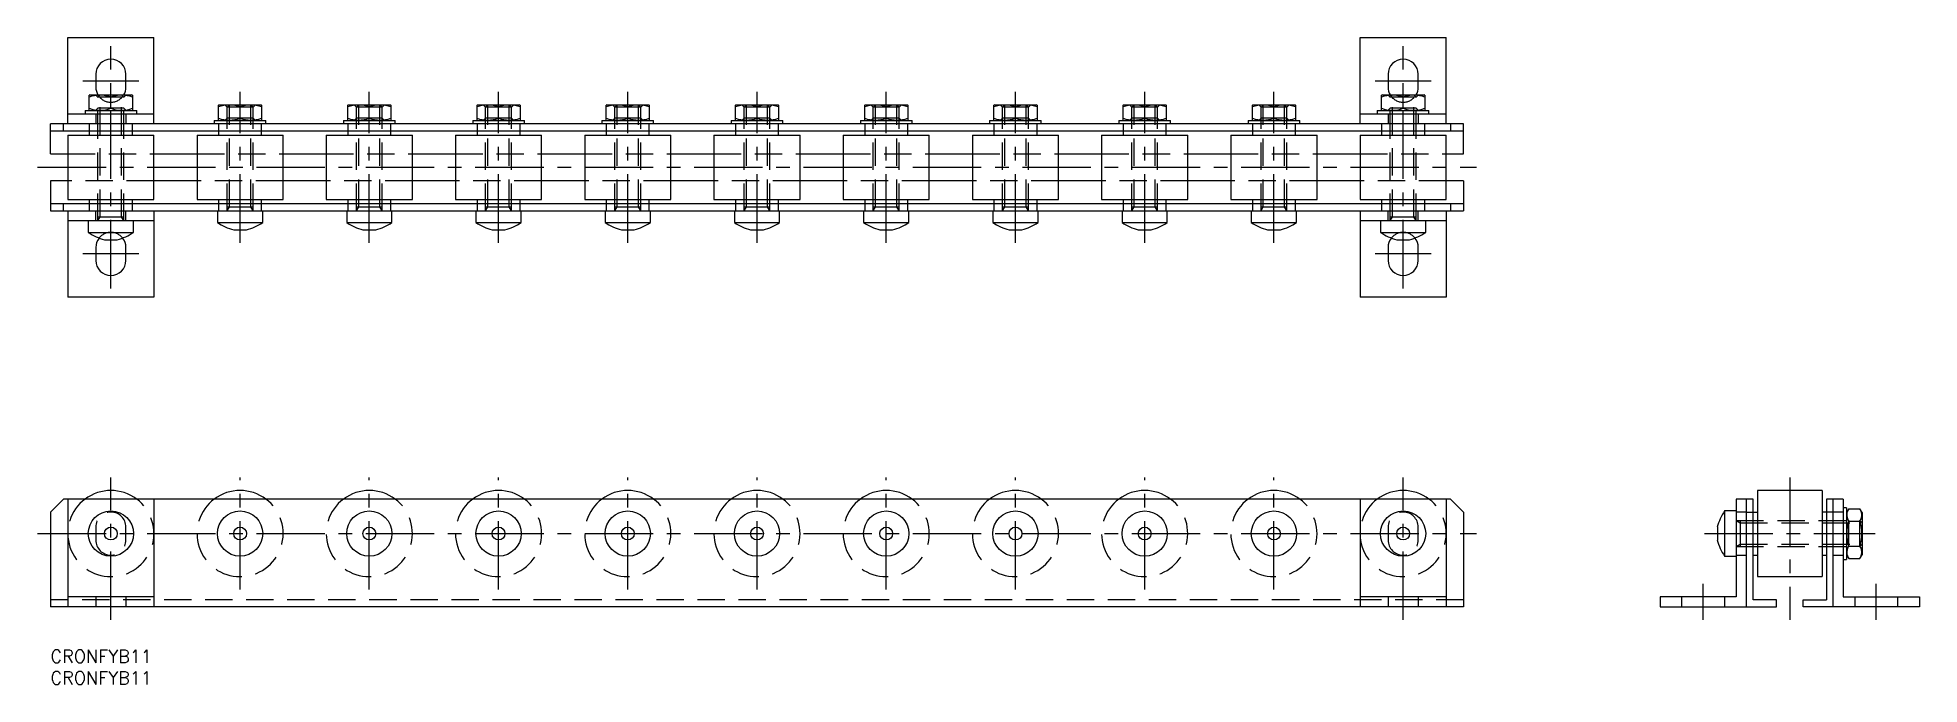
# Model space of a CAD drawing. Extents: x -3 to 434, y -8 to 142.
import ezdxf

# ---------------------------------------------------------------- set-up
doc = ezdxf.new("R2010")
doc.units = 0
doc.header["$LTSCALE"] = 0.5
doc.linetypes.add('CENTER', pattern=[50.8, 31.75, -6.35, 6.35, -6.35])
doc.linetypes.add('DASHED', pattern=[19.05, 12.7, -6.35])
for name, color, linetype in [('MSM_CENTER', 1, 'CENTER'), ('MSM_CONTINUOUS', 7, 'CONTINUOUS'), ('MSM_DASHED', 4, 'DASHED'), ('MSM_PART_NUMBER', 7, 'CONTINUOUS')]:
    doc.layers.add(name, color=color, linetype=linetype)
doc.styles.get("Standard").update_dxf_attribs({"font": 'txt.shx', "height": 3, "bigfont": 'bigfont.shx'})

# ---------------------------------------------------------------- blocks, each defined once
blk = doc.blocks.new('*U45')
at = {"layer": 'MSM_PART_NUMBER'}
blk.add_text('CRONFYB11', height=3, dxfattribs=at).set_placement((0, -3))
blk = doc.blocks.new('*U46')
at = {"layer": 'MSM_PART_NUMBER'}
blk.add_text('CRONFYB11', height=3, dxfattribs=at).set_placement((0, -8))

msp = doc.modelspace()

# ---------------------------------------------------------------- linework, layer by layer
at = {"layer": 'MSM_CENTER'}
for p, q in [((14, 83.91), (14, 140.11)), ((314, 83.91), (314, 140.11)), ((7.5, 132.11), (20.5, 132.11)), ((307.5, 132.11), (320.5, 132.11)), ((44, 94.51), (44, 129.51)), ((74, 94.51), (74, 129.51)), ((104, 94.51), (104, 129.51)), ((134, 94.51), (134, 129.51)), ((164, 94.51), (164, 129.51)), ((194, 94.51), (194, 129.51)), ((224, 94.51), (224, 129.51)), ((254, 94.51), (254, 129.51)), ((284, 94.51), (284, 129.51)), ((-3, 112.01), (331, 112.01)), ((20.5, 91.91), (7.5, 91.91)), ((320.5, 91.91), (307.5, 91.91)), ((14, 7), (14, 40)), ((44, 14), (44, 40)), ((74, 14), (74, 40)), ((104, 14), (104, 40)), ((134, 14), (134, 40)), ((164, 14), (164, 40)), ((194, 14), (194, 40)), ((224, 14), (224, 40)), ((254, 14), (254, 40)), ((284, 14), (284, 40)), ((314, 7), (314, 40)), ((403.74, 40), (403.74, 7)), ((-3, 27), (331, 27)), ((383.94, 27), (423.54, 27)), ((383.64, 7), (383.64, 15.3)), ((423.84, 7), (423.84, 15.3))]:
    msp.add_line(p, q, dxfattribs=at)
at = {"layer": 'MSM_CONTINUOUS'}
for p, q in [((4, 122.11), (4, 142.11)), ((4, 142.11), (24, 142.11)), ((24, 122.11), (24, 142.11)), ((304, 122.11), (304, 142.11)), ((304, 142.11), (324, 142.11)), ((324, 122.11), (324, 142.11)), ((10.5, 133.61), (10.5, 130.61)), ((17.5, 130.61), (17.5, 133.61)), ((310.5, 133.61), (310.5, 130.61)), ((317.5, 130.61), (317.5, 133.61)), ((9.1, 128.81), (9, 128.75)), ((9, 125.27), (9, 128.75)), ((9.1, 128.81), (18.9, 128.81)), ((14, 125.72), (14, 128.31)), ((19, 128.75), (18.9, 128.81)), ((19, 128.75), (19, 125.27)), ((309.1, 128.81), (309, 128.75)), ((309, 125.27), (309, 128.75)), ((309.1, 128.81), (318.9, 128.81)), ((314, 125.72), (314, 128.31)), ((319, 128.75), (318.9, 128.81)), ((319, 128.75), (319, 125.27)), ((4, 124.41), (24, 124.41)), ((8, 125.21), (8, 124.41)), ((8, 125.21), (20, 125.21)), ((9, 125.27), (9.1, 125.21)), ((18.9, 125.21), (19, 125.27)), ((20, 124.41), (20, 125.21)), ((38, 122.91), (38, 122.11)), ((38, 122.91), (50, 122.91)), ((39.1, 126.51), (39, 126.45)), ((39, 122.97), (39, 126.45)), ((39, 122.97), (39.1, 122.91)), ((39.1, 126.51), (48.9, 126.51)), ((44, 123.42), (44, 126.01)), ((49, 126.45), (48.9, 126.51)), ((48.9, 122.91), (49, 122.97)), ((49, 126.45), (49, 122.97)), ((50, 122.11), (50, 122.91)), ((68, 122.91), (68, 122.11)), ((68, 122.91), (80, 122.91)), ((69.1, 126.51), (69, 126.45)), ((69, 122.97), (69, 126.45)), ((69, 122.97), (69.1, 122.91)), ((69.1, 126.51), (78.9, 126.51)), ((74, 123.42), (74, 126.01)), ((79, 126.45), (78.9, 126.51)), ((78.9, 122.91), (79, 122.97)), ((79, 126.45), (79, 122.97)), ((80, 122.11), (80, 122.91)), ((98, 122.91), (98, 122.11)), ((98, 122.91), (110, 122.91)), ((99.1, 126.51), (99, 126.45)), ((99, 122.97), (99, 126.45)), ((99, 122.97), (99.1, 122.91)), ((99.1, 126.51), (108.9, 126.51)), ((104, 123.42), (104, 126.01)), ((109, 126.45), (108.9, 126.51)), ((108.9, 122.91), (109, 122.97)), ((109, 126.45), (109, 122.97)), ((110, 122.11), (110, 122.91)), ((128, 122.91), (128, 122.11)), ((128, 122.91), (140, 122.91)), ((129.1, 126.51), (129, 126.45)), ((129, 122.97), (129, 126.45)), ((129, 122.97), (129.1, 122.91)), ((129.1, 126.51), (138.9, 126.51)), ((134, 123.42), (134, 126.01)), ((139, 126.45), (138.9, 126.51)), ((138.9, 122.91), (139, 122.97)), ((139, 126.45), (139, 122.97)), ((140, 122.11), (140, 122.91)), ((158, 122.91), (158, 122.11)), ((158, 122.91), (170, 122.91)), ((159.1, 126.51), (159, 126.45)), ((159, 122.97), (159, 126.45)), ((159, 122.97), (159.1, 122.91)), ((159.1, 126.51), (168.9, 126.51)), ((164, 123.42), (164, 126.01)), ((169, 126.45), (168.9, 126.51)), ((168.9, 122.91), (169, 122.97)), ((169, 126.45), (169, 122.97)), ((170, 122.11), (170, 122.91)), ((188, 122.91), (188, 122.11)), ((188, 122.91), (200, 122.91)), ((189.1, 126.51), (189, 126.45)), ((189, 122.97), (189, 126.45)), ((189, 122.97), (189.1, 122.91)), ((189.1, 126.51), (198.9, 126.51)), ((194, 123.42), (194, 126.01)), ((199, 126.45), (198.9, 126.51)), ((198.9, 122.91), (199, 122.97)), ((199, 126.45), (199, 122.97)), ((200, 122.11), (200, 122.91)), ((218, 122.91), (218, 122.11)), ((218, 122.91), (230, 122.91)), ((219.1, 126.51), (219, 126.45)), ((219, 122.97), (219, 126.45)), ((219, 122.97), (219.1, 122.91)), ((219.1, 126.51), (228.9, 126.51)), ((224, 123.42), (224, 126.01)), ((229, 126.45), (228.9, 126.51)), ((228.9, 122.91), (229, 122.97)), ((229, 126.45), (229, 122.97)), ((230, 122.11), (230, 122.91)), ((248, 122.91), (248, 122.11)), ((248, 122.91), (260, 122.91)), ((249.1, 126.51), (249, 126.45)), ((249, 122.97), (249, 126.45)), ((249, 122.97), (249.1, 122.91)), ((249.1, 126.51), (258.9, 126.51)), ((254, 123.42), (254, 126.01)), ((259, 126.45), (258.9, 126.51)), ((258.9, 122.91), (259, 122.97)), ((259, 126.45), (259, 122.97)), ((260, 122.11), (260, 122.91)), ((278, 122.91), (278, 122.11)), ((278, 122.91), (290, 122.91)), ((279.1, 126.51), (279, 126.45)), ((279, 122.97), (279, 126.45)), ((279, 122.97), (279.1, 122.91)), ((279.1, 126.51), (288.9, 126.51)), ((284, 123.42), (284, 126.01)), ((289, 126.45), (288.9, 126.51)), ((288.9, 122.91), (289, 122.97)), ((289, 126.45), (289, 122.97)), ((290, 122.11), (290, 122.91)), ((304, 124.41), (324, 124.41)), ((308, 125.21), (308, 124.41)), ((308, 125.21), (320, 125.21)), ((309, 125.27), (309.1, 125.21)), ((318.9, 125.21), (319, 125.27)), ((320, 124.41), (320, 125.21)), ((0, 115.11), (0, 122.11)), ((328, 122.11), (0, 122.11)), ((0, 120.51), (328, 120.51)), ((3, 120.51), (3, 122.11)), ((4, 119.51), (4, 104.51)), ((4, 119.51), (24, 119.51)), ((9, 120.51), (9, 119.51)), ((19, 119.51), (19, 120.51)), ((24, 104.51), (24, 119.51)), ((34, 119.51), (34, 104.51)), ((34, 119.51), (54, 119.51)), ((39, 120.51), (39, 119.51)), ((49, 119.51), (49, 120.51)), ((54, 104.51), (54, 119.51)), ((64, 119.51), (64, 104.51)), ((64, 119.51), (84, 119.51)), ((69, 120.51), (69, 119.51)), ((79, 119.51), (79, 120.51)), ((84, 104.51), (84, 119.51)), ((94, 119.51), (94, 104.51)), ((94, 119.51), (114, 119.51)), ((99, 120.51), (99, 119.51)), ((109, 119.51), (109, 120.51)), ((114, 104.51), (114, 119.51)), ((124, 119.51), (124, 104.51)), ((124, 119.51), (144, 119.51)), ((129, 120.51), (129, 119.51)), ((139, 119.51), (139, 120.51)), ((144, 104.51), (144, 119.51)), ((154, 119.51), (154, 104.51)), ((154, 119.51), (174, 119.51)), ((159, 120.51), (159, 119.51)), ((169, 119.51), (169, 120.51)), ((174, 104.51), (174, 119.51)), ((184, 119.51), (184, 104.51)), ((184, 119.51), (204, 119.51)), ((189, 120.51), (189, 119.51)), ((199, 119.51), (199, 120.51)), ((204, 104.51), (204, 119.51)), ((214, 119.51), (214, 104.51)), ((214, 119.51), (234, 119.51)), ((219, 120.51), (219, 119.51)), ((229, 119.51), (229, 120.51)), ((234, 104.51), (234, 119.51)), ((244, 119.51), (244, 104.51)), ((244, 119.51), (264, 119.51)), ((249, 120.51), (249, 119.51)), ((259, 119.51), (259, 120.51)), ((264, 104.51), (264, 119.51)), ((274, 119.51), (274, 104.51)), ((274, 119.51), (294, 119.51)), ((279, 120.51), (279, 119.51)), ((289, 119.51), (289, 120.51)), ((294, 104.51), (294, 119.51)), ((304, 119.51), (304, 104.51)), ((304, 119.51), (324, 119.51)), ((309, 120.51), (309, 119.51)), ((319, 119.51), (319, 120.51)), ((324, 104.51), (324, 119.51)), ((325, 122.11), (325, 120.51)), ((328, 115.11), (328, 122.11)), ((0, 115.11), (4, 115.11)), ((24, 115.11), (34, 115.11)), ((54, 115.11), (64, 115.11)), ((84, 115.11), (94, 115.11)), ((114, 115.11), (124, 115.11)), ((144, 115.11), (154, 115.11)), ((174, 115.11), (184, 115.11)), ((204, 115.11), (214, 115.11)), ((234, 115.11), (244, 115.11)), ((264, 115.11), (274, 115.11)), ((294, 115.11), (304, 115.11)), ((324, 115.11), (328, 115.11)), ((0, 108.91), (0, 101.91)), ((4, 108.91), (0, 108.91)), ((34, 108.91), (24, 108.91)), ((64, 108.91), (54, 108.91)), ((94, 108.91), (84, 108.91)), ((124, 108.91), (114, 108.91)), ((154, 108.91), (144, 108.91)), ((184, 108.91), (174, 108.91)), ((214, 108.91), (204, 108.91)), ((244, 108.91), (234, 108.91)), ((274, 108.91), (264, 108.91)), ((304, 108.91), (294, 108.91)), ((328, 108.91), (324, 108.91)), ((328, 108.91), (328, 101.91)), ((328, 103.51), (0, 103.51)), ((0, 101.91), (328, 101.91)), ((3, 101.91), (3, 103.51)), ((4, 104.51), (24, 104.51)), ((4, 101.91), (4, 81.91)), ((9, 104.51), (9, 103.51)), ((19, 103.51), (19, 104.51)), ((24, 101.91), (24, 81.91)), ((34, 104.51), (54, 104.51)), ((38.75, 101.91), (38.75, 99.2)), ((39, 104.51), (39, 103.51)), ((49, 103.51), (49, 104.51)), ((49.25, 99.2), (49.25, 101.91)), ((64, 104.51), (84, 104.51)), ((68.75, 101.91), (68.75, 99.2)), ((69, 104.51), (69, 103.51)), ((79, 103.51), (79, 104.51)), ((79.25, 99.2), (79.25, 101.91)), ((94, 104.51), (114, 104.51)), ((98.75, 101.91), (98.75, 99.2)), ((99, 104.51), (99, 103.51)), ((109, 103.51), (109, 104.51)), ((109.25, 99.2), (109.25, 101.91)), ((124, 104.51), (144, 104.51)), ((128.75, 101.91), (128.75, 99.2)), ((129, 104.51), (129, 103.51)), ((139, 103.51), (139, 104.51)), ((139.25, 99.2), (139.25, 101.91)), ((154, 104.51), (174, 104.51)), ((158.75, 101.91), (158.75, 99.2)), ((159, 104.51), (159, 103.51)), ((169, 103.51), (169, 104.51)), ((169.25, 99.2), (169.25, 101.91)), ((184, 104.51), (204, 104.51)), ((188.75, 101.91), (188.75, 99.2)), ((189, 104.51), (189, 103.51)), ((199, 103.51), (199, 104.51)), ((199.25, 99.2), (199.25, 101.91)), ((214, 104.51), (234, 104.51)), ((218.75, 101.91), (218.75, 99.2)), ((219, 104.51), (219, 103.51)), ((229, 103.51), (229, 104.51)), ((229.25, 99.2), (229.25, 101.91)), ((244, 104.51), (264, 104.51)), ((248.75, 101.91), (248.75, 99.2)), ((249, 104.51), (249, 103.51)), ((259, 103.51), (259, 104.51)), ((259.25, 99.2), (259.25, 101.91)), ((274, 104.51), (294, 104.51)), ((278.75, 101.91), (278.75, 99.2)), ((279, 104.51), (279, 103.51)), ((289, 103.51), (289, 104.51)), ((289.25, 99.2), (289.25, 101.91)), ((304, 104.51), (324, 104.51)), ((304, 101.91), (304, 81.91)), ((309, 104.51), (309, 103.51)), ((319, 103.51), (319, 104.51)), ((324, 101.91), (324, 81.91)), ((325, 103.51), (325, 101.91)), ((24, 99.61), (4, 99.61)), ((8.75, 99.61), (8.75, 96.9)), ((8.75, 96.9), (19.25, 96.9)), ((19.25, 96.9), (19.25, 99.61)), ((38.75, 99.2), (49.25, 99.2)), ((42.51, 97.51), (45.49, 97.51)), ((68.75, 99.2), (79.25, 99.2)), ((72.51, 97.51), (75.49, 97.51)), ((98.75, 99.2), (109.25, 99.2)), ((102.51, 97.51), (105.49, 97.51)), ((128.75, 99.2), (139.25, 99.2)), ((132.51, 97.51), (135.49, 97.51)), ((158.75, 99.2), (169.25, 99.2)), ((162.51, 97.51), (165.49, 97.51)), ((188.75, 99.2), (199.25, 99.2)), ((192.51, 97.51), (195.49, 97.51)), ((218.75, 99.2), (229.25, 99.2)), ((222.51, 97.51), (225.49, 97.51)), ((248.75, 99.2), (259.25, 99.2)), ((252.51, 97.51), (255.49, 97.51)), ((278.75, 99.2), (289.25, 99.2)), ((282.51, 97.51), (285.49, 97.51)), ((324, 99.61), (304, 99.61)), ((308.75, 99.61), (308.75, 96.9)), ((308.75, 96.9), (319.25, 96.9)), ((319.25, 96.9), (319.25, 99.61)), ((10.5, 93.41), (10.5, 90.41)), ((12.51, 95.21), (15.49, 95.21)), ((17.5, 90.41), (17.5, 93.41)), ((310.5, 93.41), (310.5, 90.41)), ((312.51, 95.21), (315.49, 95.21)), ((317.5, 90.41), (317.5, 93.41)), ((24, 81.91), (4, 81.91)), ((324, 81.91), (304, 81.91)), ((0, 32), (3, 35)), ((325, 35), (3, 35)), ((4, 35), (4, 10)), ((24, 35), (24, 10)), ((304, 35), (304, 10)), ((324, 35), (324, 10)), ((325, 35), (328, 32)), ((395.24, 35), (391.34, 35)), ((391.34, 35), (391.34, 12.3)), ((393.64, 35), (393.64, 10)), ((395.24, 11.6), (395.24, 35)), ((396.24, 37), (396.24, 17)), ((411.24, 37), (396.24, 37)), ((411.24, 37), (411.24, 17)), ((412.24, 35), (412.24, 11.6)), ((416.14, 35), (412.24, 35)), ((413.84, 10), (413.84, 35)), ((416.14, 35), (416.14, 12.3)), ((0, 32), (0, 10)), ((328, 32), (328, 10)), ((388.63, 32.25), (388.63, 21.75)), ((391.34, 32.25), (388.63, 32.25)), ((393.64, 32), (396.24, 32)), ((413.84, 32), (411.24, 32)), ((416.94, 33), (416.14, 33)), ((416.94, 33), (416.94, 21)), ((417.44, 32.77), (416.94, 31.9)), ((417.44, 32.77), (420.03, 32.77)), ((420.54, 31.9), (420.03, 32.77)), ((420.54, 31.9), (420.54, 22.1)), ((386.94, 28.49), (386.94, 25.51)), ((417.44, 29.89), (420.03, 29.89)), ((395.24, 22), (396.24, 22)), ((411.24, 22), (412.24, 22)), ((416.94, 22.1), (417.44, 21.23)), ((417.44, 24.11), (420.03, 24.11)), ((420.03, 21.23), (420.54, 22.1)), ((388.63, 21.75), (391.34, 21.75)), ((416.14, 21), (416.94, 21)), ((417.44, 21.23), (420.03, 21.23)), ((396.24, 17), (411.24, 17)), ((328, 10), (0, 10)), ((24, 12.3), (4, 12.3)), ((324, 12.3), (304, 12.3)), ((391.34, 12.3), (373.64, 12.3)), ((373.64, 12.3), (373.64, 10)), ((373.64, 10), (400.64, 10)), ((400.64, 11.6), (395.24, 11.6)), ((400.64, 10), (400.64, 11.6)), ((406.84, 11.6), (412.24, 11.6)), ((406.84, 10), (406.84, 11.6)), ((433.84, 10), (406.84, 10)), ((416.14, 12.3), (433.84, 12.3)), ((433.84, 12.3), (433.84, 10))]:
    msp.add_line(p, q, dxfattribs=at)
for centre, radius in [((14, 27), 5.25), ((44, 27), 5.25), ((74, 27), 5.25), ((104, 27), 5.25), ((134, 27), 5.25), ((164, 27), 5.25), ((194, 27), 5.25), ((224, 27), 5.25), ((254, 27), 5.25), ((284, 27), 5.25), ((314, 27), 5.25), ((14, 27), 1.49), ((44, 27), 1.49), ((74, 27), 1.49), ((104, 27), 1.49), ((134, 27), 1.49), ((164, 27), 1.49), ((194, 27), 1.49), ((224, 27), 1.49), ((254, 27), 1.49), ((284, 27), 1.49), ((314, 27), 1.49)]:
    msp.add_circle(centre, radius, dxfattribs=at)
for centre, radius, start, end in [((14, 133.61), 3.5, 0, 180), ((314, 133.61), 3.5, 0, 180), ((11.5, 121.38), 7.37, 70.1592, 109.8408), ((14, 130.61), 3.5, 180, 210.9497), ((16.5, 121.38), 7.37, 70.1592, 109.8408), ((14, 130.61), 3.5, 329.0503, 0), ((311.5, 121.38), 7.37, 70.1592, 109.8408), ((314, 130.61), 3.5, 180, 210.9497), ((316.5, 121.38), 7.37, 70.1592, 109.8408), ((314, 130.61), 3.5, 329.0503, 0), ((11.5, 132.64), 7.37, 250.1592, 289.8408), ((16.5, 132.64), 7.37, 250.1592, 289.8408), ((41.5, 119.08), 7.37, 70.1592, 109.8408), ((41.5, 130.34), 7.37, 250.1592, 289.8408), ((46.5, 119.08), 7.37, 70.1592, 109.8408), ((46.5, 130.34), 7.37, 250.1592, 289.8408), ((71.5, 119.08), 7.37, 70.1592, 109.8408), ((71.5, 130.34), 7.37, 250.1592, 289.8408), ((76.5, 119.08), 7.37, 70.1592, 109.8408), ((76.5, 130.34), 7.37, 250.1592, 289.8408), ((101.5, 119.08), 7.37, 70.1592, 109.8408), ((101.5, 130.34), 7.37, 250.1592, 289.8408), ((106.5, 119.08), 7.37, 70.1592, 109.8408), ((106.5, 130.34), 7.37, 250.1592, 289.8408), ((131.5, 119.08), 7.37, 70.1592, 109.8408), ((131.5, 130.34), 7.37, 250.1592, 289.8408), ((136.5, 119.08), 7.37, 70.1592, 109.8408), ((136.5, 130.34), 7.37, 250.1592, 289.8408), ((161.5, 119.08), 7.37, 70.1592, 109.8408), ((161.5, 130.34), 7.37, 250.1592, 289.8408), ((166.5, 119.08), 7.37, 70.1592, 109.8408), ((166.5, 130.34), 7.37, 250.1592, 289.8408), ((191.5, 119.08), 7.37, 70.1592, 109.8408), ((191.5, 130.34), 7.37, 250.1592, 289.8408), ((196.5, 119.08), 7.37, 70.1592, 109.8408), ((196.5, 130.34), 7.37, 250.1592, 289.8408), ((221.5, 119.08), 7.37, 70.1592, 109.8408), ((221.5, 130.34), 7.37, 250.1592, 289.8408), ((226.5, 119.08), 7.37, 70.1592, 109.8408), ((226.5, 130.34), 7.37, 250.1592, 289.8408), ((251.5, 119.08), 7.37, 70.1592, 109.8408), ((251.5, 130.34), 7.37, 250.1592, 289.8408), ((256.5, 119.08), 7.37, 70.1592, 109.8408), ((256.5, 130.34), 7.37, 250.1592, 289.8408), ((281.5, 119.08), 7.37, 70.1592, 109.8408), ((281.5, 130.34), 7.37, 250.1592, 289.8408), ((286.5, 119.08), 7.37, 70.1592, 109.8408), ((286.5, 130.34), 7.37, 250.1592, 289.8408), ((311.5, 132.64), 7.37, 250.1592, 289.8408), ((316.5, 132.64), 7.37, 250.1592, 289.8408), ((15.54, 106.95), 12.12, 235.9445, 255.5214), ((12.46, 106.95), 12.12, 284.4786, 304.0555), ((45.54, 109.25), 12.12, 235.9445, 255.5214), ((42.46, 109.25), 12.12, 284.4786, 304.0555), ((75.54, 109.25), 12.12, 235.9445, 255.5214), ((72.46, 109.25), 12.12, 284.4786, 304.0555), ((105.54, 109.25), 12.12, 235.9445, 255.5214), ((102.46, 109.25), 12.12, 284.4786, 304.0555), ((135.54, 109.25), 12.12, 235.9445, 255.5214), ((132.46, 109.25), 12.12, 284.4786, 304.0555), ((165.54, 109.25), 12.12, 235.9445, 255.5214), ((162.46, 109.25), 12.12, 284.4786, 304.0555), ((195.54, 109.25), 12.12, 235.9445, 255.5214), ((192.46, 109.25), 12.12, 284.4786, 304.0555), ((225.54, 109.25), 12.12, 235.9445, 255.5214), ((222.46, 109.25), 12.12, 284.4786, 304.0555), ((255.54, 109.25), 12.12, 235.9445, 255.5214), ((252.46, 109.25), 12.12, 284.4786, 304.0555), ((285.54, 109.25), 12.12, 235.9445, 255.5214), ((282.46, 109.25), 12.12, 284.4786, 304.0555), ((315.54, 106.95), 12.12, 235.9445, 255.5214), ((312.46, 106.95), 12.12, 284.4786, 304.0555), ((14, 93.41), 3.5, 141.2477, 180), ((14, 93.41), 3.5, 0, 38.7523), ((314, 93.41), 3.5, 141.2477, 180), ((314, 93.41), 3.5, 0, 38.7523), ((14, 90.41), 3.5, 180, 0), ((314, 90.41), 3.5, 180, 0), ((14, 27), 10, 53.1301, 126.8699), ((44, 27), 10, 53.1301, 126.8699), ((74, 27), 10, 53.1301, 126.8699), ((104, 27), 10, 53.1301, 126.8699), ((134, 27), 10, 53.1301, 126.8699), ((164, 27), 10, 53.1301, 126.8699), ((194, 27), 10, 53.1301, 126.8699), ((224, 27), 10, 53.1301, 126.8699), ((254, 27), 10, 53.1301, 126.8699), ((284, 27), 10, 53.1301, 126.8699), ((314, 27), 10, 53.1301, 126.8699), ((398.67, 25.46), 12.12, 145.9445, 165.5214), ((419.55, 31.33), 2.56, 154.3574, 214.3573), ((417.92, 31.33), 2.56, 325.6427, 25.6426), ((426.6, 27), 9.61, 162.5124, 197.4876), ((410.87, 27), 9.61, 342.5124, 17.4876), ((398.67, 28.54), 12.12, 194.4786, 214.0555), ((419.55, 22.67), 2.56, 145.6427, 205.6426), ((417.92, 22.67), 2.56, 334.3574, 34.3573)]:
    msp.add_arc(centre, radius, start, end, dxfattribs=at)
at = {"layer": 'MSM_DASHED'}
for p, q in [((10.46, 128.81), (11, 128.27)), ((11.54, 128.81), (11, 128.27)), ((17, 128.27), (11, 128.27)), ((11, 99.61), (11, 128.27)), ((11.54, 100.55), (11.54, 128.81)), ((16.46, 128.81), (17, 128.27)), ((16.46, 100.55), (16.46, 128.81)), ((17.54, 128.81), (17, 128.27)), ((17, 99.61), (17, 128.27)), ((310.46, 128.81), (311, 128.27)), ((311.54, 128.81), (311, 128.27)), ((311, 99.61), (311, 128.27)), ((317, 128.27), (311, 128.27)), ((311.54, 100.55), (311.54, 128.81)), ((316.46, 100.55), (316.46, 128.81)), ((316.46, 128.81), (317, 128.27)), ((317.54, 128.81), (317, 128.27)), ((317, 99.61), (317, 128.27)), ((10.46, 125.21), (11, 125.75)), ((10.5, 124.41), (10.5, 122.11)), ((17, 125.75), (11, 125.75)), ((17.54, 125.21), (17, 125.75)), ((17.5, 124.41), (17.5, 122.11)), ((40.46, 126.51), (41, 125.97)), ((40.46, 122.91), (41, 123.45)), ((41.54, 126.51), (41, 125.97)), ((47, 125.97), (41, 125.97)), ((41, 101.91), (41, 125.97)), ((47, 123.45), (41, 123.45)), ((41.54, 102.85), (41.54, 126.51)), ((46.46, 126.51), (47, 125.97)), ((46.46, 102.85), (46.46, 126.51)), ((47.54, 126.51), (47, 125.97)), ((47, 101.91), (47, 125.97)), ((47.54, 122.91), (47, 123.45)), ((70.46, 126.51), (71, 125.97)), ((70.46, 122.91), (71, 123.45)), ((71.54, 126.51), (71, 125.97)), ((77, 125.97), (71, 125.97)), ((71, 101.91), (71, 125.97)), ((77, 123.45), (71, 123.45)), ((71.54, 102.85), (71.54, 126.51)), ((76.46, 126.51), (77, 125.97)), ((76.46, 102.85), (76.46, 126.51)), ((77.54, 126.51), (77, 125.97)), ((77, 101.91), (77, 125.97)), ((77.54, 122.91), (77, 123.45)), ((100.46, 126.51), (101, 125.97)), ((100.46, 122.91), (101, 123.45)), ((101.54, 126.51), (101, 125.97)), ((107, 125.97), (101, 125.97)), ((101, 101.91), (101, 125.97)), ((107, 123.45), (101, 123.45)), ((101.54, 102.85), (101.54, 126.51)), ((106.46, 126.51), (107, 125.97)), ((106.46, 102.85), (106.46, 126.51)), ((107.54, 126.51), (107, 125.97)), ((107, 101.91), (107, 125.97)), ((107.54, 122.91), (107, 123.45)), ((130.46, 126.51), (131, 125.97)), ((130.46, 122.91), (131, 123.45)), ((131.54, 126.51), (131, 125.97)), ((137, 125.97), (131, 125.97)), ((131, 101.91), (131, 125.97)), ((137, 123.45), (131, 123.45)), ((131.54, 102.85), (131.54, 126.51)), ((136.46, 126.51), (137, 125.97)), ((136.46, 102.85), (136.46, 126.51)), ((137.54, 126.51), (137, 125.97)), ((137, 101.91), (137, 125.97)), ((137.54, 122.91), (137, 123.45)), ((160.46, 126.51), (161, 125.97)), ((160.46, 122.91), (161, 123.45)), ((161.54, 126.51), (161, 125.97)), ((167, 125.97), (161, 125.97)), ((161, 101.91), (161, 125.97)), ((167, 123.45), (161, 123.45)), ((161.54, 102.85), (161.54, 126.51)), ((166.46, 126.51), (167, 125.97)), ((166.46, 102.85), (166.46, 126.51)), ((167.54, 126.51), (167, 125.97)), ((167, 101.91), (167, 125.97)), ((167.54, 122.91), (167, 123.45)), ((190.46, 126.51), (191, 125.97)), ((190.46, 122.91), (191, 123.45)), ((191.54, 126.51), (191, 125.97)), ((197, 125.97), (191, 125.97)), ((191, 101.91), (191, 125.97)), ((197, 123.45), (191, 123.45)), ((191.54, 102.85), (191.54, 126.51)), ((196.46, 126.51), (197, 125.97)), ((196.46, 102.85), (196.46, 126.51)), ((197.54, 126.51), (197, 125.97)), ((197, 101.91), (197, 125.97)), ((197.54, 122.91), (197, 123.45)), ((220.46, 126.51), (221, 125.97)), ((220.46, 122.91), (221, 123.45)), ((221.54, 126.51), (221, 125.97)), ((227, 125.97), (221, 125.97)), ((221, 101.91), (221, 125.97)), ((227, 123.45), (221, 123.45)), ((221.54, 102.85), (221.54, 126.51)), ((226.46, 126.51), (227, 125.97)), ((226.46, 102.85), (226.46, 126.51)), ((227.54, 126.51), (227, 125.97)), ((227, 101.91), (227, 125.97)), ((227.54, 122.91), (227, 123.45)), ((250.46, 126.51), (251, 125.97)), ((250.46, 122.91), (251, 123.45)), ((251.54, 126.51), (251, 125.97)), ((257, 125.97), (251, 125.97)), ((251, 101.91), (251, 125.97)), ((257, 123.45), (251, 123.45)), ((251.54, 102.85), (251.54, 126.51)), ((256.46, 126.51), (257, 125.97)), ((256.46, 102.85), (256.46, 126.51)), ((257.54, 126.51), (257, 125.97)), ((257, 101.91), (257, 125.97)), ((257.54, 122.91), (257, 123.45)), ((280.46, 126.51), (281, 125.97)), ((280.46, 122.91), (281, 123.45)), ((281.54, 126.51), (281, 125.97)), ((287, 125.97), (281, 125.97)), ((281, 101.91), (281, 125.97)), ((287, 123.45), (281, 123.45)), ((281.54, 102.85), (281.54, 126.51)), ((286.46, 126.51), (287, 125.97)), ((286.46, 102.85), (286.46, 126.51)), ((287.54, 126.51), (287, 125.97)), ((287, 101.91), (287, 125.97)), ((287.54, 122.91), (287, 123.45)), ((310.46, 125.21), (311, 125.75)), ((310.5, 124.41), (310.5, 122.11)), ((317, 125.75), (311, 125.75)), ((317.54, 125.21), (317, 125.75)), ((317.5, 124.41), (317.5, 122.11)), ((9, 122.11), (9, 120.51)), ((19, 120.51), (19, 122.11)), ((39, 122.11), (39, 120.51)), ((49, 120.51), (49, 122.11)), ((69, 122.11), (69, 120.51)), ((79, 120.51), (79, 122.11)), ((99, 122.11), (99, 120.51)), ((109, 120.51), (109, 122.11)), ((129, 122.11), (129, 120.51)), ((139, 120.51), (139, 122.11)), ((159, 122.11), (159, 120.51)), ((169, 120.51), (169, 122.11)), ((189, 122.11), (189, 120.51)), ((199, 120.51), (199, 122.11)), ((219, 122.11), (219, 120.51)), ((229, 120.51), (229, 122.11)), ((249, 122.11), (249, 120.51)), ((259, 120.51), (259, 122.11)), ((279, 122.11), (279, 120.51)), ((289, 120.51), (289, 122.11)), ((309, 122.11), (309, 120.51)), ((319, 120.51), (319, 122.11)), ((4, 115.11), (24, 115.11)), ((34, 115.11), (54, 115.11)), ((64, 115.11), (84, 115.11)), ((94, 115.11), (114, 115.11)), ((124, 115.11), (144, 115.11)), ((154, 115.11), (174, 115.11)), ((184, 115.11), (204, 115.11)), ((214, 115.11), (234, 115.11)), ((244, 115.11), (264, 115.11)), ((274, 115.11), (294, 115.11)), ((304, 115.11), (324, 115.11)), ((24, 108.91), (4, 108.91)), ((54, 108.91), (34, 108.91)), ((84, 108.91), (64, 108.91)), ((114, 108.91), (94, 108.91)), ((144, 108.91), (124, 108.91)), ((174, 108.91), (154, 108.91)), ((204, 108.91), (184, 108.91)), ((234, 108.91), (214, 108.91)), ((264, 108.91), (244, 108.91)), ((294, 108.91), (274, 108.91)), ((324, 108.91), (304, 108.91)), ((9, 103.51), (9, 101.91)), ((10.5, 99.61), (10.5, 101.91)), ((11, 100.55), (17, 100.55)), ((11, 99.61), (11.54, 100.55)), ((17, 99.61), (16.46, 100.55)), ((17.5, 99.61), (17.5, 101.91)), ((19, 101.91), (19, 103.51)), ((39, 103.51), (39, 101.91)), ((41, 102.85), (47, 102.85)), ((41, 101.91), (41.54, 102.85)), ((47, 101.91), (46.46, 102.85)), ((49, 101.91), (49, 103.51)), ((69, 103.51), (69, 101.91)), ((71, 102.85), (77, 102.85)), ((71, 101.91), (71.54, 102.85)), ((77, 101.91), (76.46, 102.85)), ((79, 101.91), (79, 103.51)), ((99, 103.51), (99, 101.91)), ((101, 102.85), (107, 102.85)), ((101, 101.91), (101.54, 102.85)), ((107, 101.91), (106.46, 102.85)), ((109, 101.91), (109, 103.51)), ((129, 103.51), (129, 101.91)), ((131, 102.85), (137, 102.85)), ((131, 101.91), (131.54, 102.85)), ((137, 101.91), (136.46, 102.85)), ((139, 101.91), (139, 103.51)), ((159, 103.51), (159, 101.91)), ((161, 102.85), (167, 102.85)), ((161, 101.91), (161.54, 102.85)), ((167, 101.91), (166.46, 102.85)), ((169, 101.91), (169, 103.51)), ((189, 103.51), (189, 101.91)), ((191, 102.85), (197, 102.85)), ((191, 101.91), (191.54, 102.85)), ((197, 101.91), (196.46, 102.85)), ((199, 101.91), (199, 103.51)), ((219, 103.51), (219, 101.91)), ((221, 102.85), (227, 102.85)), ((221, 101.91), (221.54, 102.85)), ((227, 101.91), (226.46, 102.85)), ((229, 101.91), (229, 103.51)), ((249, 103.51), (249, 101.91)), ((251, 102.85), (257, 102.85)), ((251, 101.91), (251.54, 102.85)), ((257, 101.91), (256.46, 102.85)), ((259, 101.91), (259, 103.51)), ((279, 103.51), (279, 101.91)), ((281, 102.85), (287, 102.85)), ((281, 101.91), (281.54, 102.85)), ((287, 101.91), (286.46, 102.85)), ((289, 101.91), (289, 103.51)), ((309, 103.51), (309, 101.91)), ((310.5, 99.61), (310.5, 101.91)), ((311, 99.61), (311.54, 100.55)), ((311, 100.55), (317, 100.55)), ((317, 99.61), (316.46, 100.55)), ((317.5, 99.61), (317.5, 101.91)), ((319, 101.91), (319, 103.51)), ((393.64, 32), (391.34, 32)), ((416.14, 32), (413.84, 32)), ((10.5, 28.5), (10.5, 25.5)), ((17.5, 25.5), (17.5, 28.5)), ((310.5, 28.5), (310.5, 25.5)), ((317.5, 25.5), (317.5, 28.5)), ((391.34, 30), (420, 30)), ((391.34, 30), (392.27, 29.46)), ((392.27, 30), (392.27, 24)), ((392.27, 29.46), (420.54, 29.46)), ((416.94, 30.54), (417.48, 30)), ((417.48, 24), (417.48, 30)), ((420.54, 30.54), (420, 30)), ((420, 24), (420, 30)), ((420.54, 29.46), (420, 30)), ((391.34, 24), (392.27, 24.54)), ((391.34, 24), (420, 24)), ((391.34, 22), (393.64, 22)), ((392.27, 24.54), (420.54, 24.54)), ((413.84, 22), (416.14, 22)), ((416.94, 23.46), (417.48, 24)), ((420.54, 24.54), (420, 24)), ((420.54, 23.46), (420, 24)), ((328, 11.6), (0, 11.6)), ((10.5, 12.3), (10.5, 10)), ((17.5, 12.3), (17.5, 10)), ((310.5, 12.3), (310.5, 10)), ((317.5, 12.3), (317.5, 10)), ((378.64, 12.3), (378.64, 10)), ((388.64, 10), (388.64, 12.3)), ((418.84, 12.3), (418.84, 10)), ((428.84, 10), (428.84, 12.3))]:
    msp.add_line(p, q, dxfattribs=at)
for centre, radius, start, end in [((14, 130.61), 3.5, 210.9497, 329.0503), ((314, 130.61), 3.5, 210.9497, 329.0503), ((14, 93.41), 3.5, 38.7523, 141.2477), ((314, 93.41), 3.5, 38.7523, 141.2477), ((14, 27), 10, 126.8699, 53.1301), ((44, 27), 10, 126.8699, 53.1301), ((74, 27), 10, 126.8699, 53.1301), ((104, 27), 10, 126.8699, 53.1301), ((134, 27), 10, 126.8699, 53.1301), ((164, 27), 10, 126.8699, 53.1301), ((194, 27), 10, 126.8699, 53.1301), ((224, 27), 10, 126.8699, 53.1301), ((254, 27), 10, 126.8699, 53.1301), ((284, 27), 10, 126.8699, 53.1301), ((314, 27), 10, 126.8699, 53.1301), ((14, 28.5), 3.5, 0, 180), ((314, 28.5), 3.5, 0, 180), ((14, 25.5), 3.5, 180, 0), ((314, 25.5), 3.5, 180, 0)]:
    msp.add_arc(centre, radius, start, end, dxfattribs=at)

# ---------------------------------------------------------------- block references
at = {"layer": 'MSM_CONTINUOUS'}
for name in ['*U45', '*U46']:
    msp.add_blockref(name, (0, 0), dxfattribs=at)

doc.saveas('drawing.dxf')
